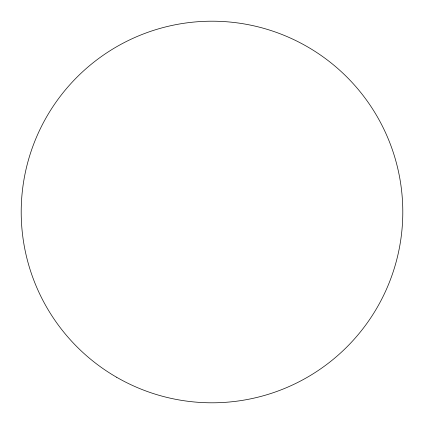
<?xml version="1.0" encoding="UTF-8"?>
<svg xmlns="http://www.w3.org/2000/svg" width="424" height="424" viewBox="0 0 424 424"><rect width="100%" height="100%" fill="white"/><g stroke="black" fill="none" stroke-linecap="round" stroke-linejoin="round"><path stroke-width="0.64" d="M116.6 377.238A190.8 190.8 0 0 0 402.8 212A190.8 190.8 0 0 0 116.6 46.762A190.8 190.8 0 0 0 116.6 377.238"/></g></svg>
